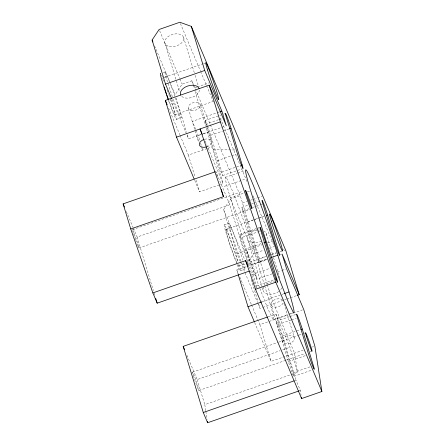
<?xml version="1.0" encoding="UTF-8"?>
<svg xmlns="http://www.w3.org/2000/svg" width="445" height="445" viewBox="0 0 445 445"><rect width="100%" height="100%" fill="white"/><g stroke="black" fill="none" stroke-linecap="round" stroke-linejoin="round"><path stroke-width="0.33" stroke-dasharray="2.23 1.67" d="M193.458 84.617L191.84 80.79L182.144 84.138L175.146 94.696L170.379 83.387M240.194 261.321L236.979 253.689L223.59 209.617L230.582 199.054L240.272 195.683L267.145 284.127M246.63 264.274L253.622 253.717L263.357 250.324M207.02 146.767L208.521 146.105A6.358 3.944 -16.9 0 0 211.481 141.037L200.322 104.308M163.193 72.546L164.923 71.945M164.55 77.219L203.148 63.78M203.804 63.552L205.762 62.873M164.583 77.48L167.465 76.473M196.684 87.198L194.065 88.11L193.508 86.28M197.335 86.97L209.122 82.865M174.93 114.766L212.871 101.555M176.554 119.343L181.171 117.736M219.224 112.018L192.318 121.385L195.811 129.662M205.089 120.512L220.809 115.044M223.429 114.131L224.736 113.675M207.587 126.113A9.784 0.495 70.8 0 1 210.702 135.274L221.86 172.009A9.784 0.495 70.8 0 1 221.732 173.745A9.784 0.495 70.8 0 1 217.138 160.795L205.979 124.066L218.417 119.733M219.073 119.505L221.693 118.593M171.926 99.368L188.535 138.768L200.689 134.54M203.148 133.684L207.453 132.187M200.723 134.702L196.785 136.075L199.199 141.81M203.343 133.789L221.059 127.62M221.716 127.392L224.998 126.252M210.702 135.274L222.489 131.175M223.145 130.947L229.042 128.894M180.086 135.369L188.391 155.066L206.997 148.591M207.609 148.374L211.92 146.878M217.138 160.795L236.128 154.181M221.86 172.009L240.2 165.623M222.75 175.558L241.741 168.95M225.27 177.388L237.057 173.283M237.708 173.055L244.911 170.546M194.726 180.359L199.549 191.801L219.808 184.742M220.464 184.519L223.079 183.607L206.258 128.238M224.258 186.411L244.561 179.341M132.438 229.676L242.864 191.233M259.429 287.242A56.254 2.848 70.8 0 1 241.524 234.543L230.365 197.814L244.116 193.024M247.387 191.89L250.007 190.977M133.339 228.124L137.105 237.057L229.837 204.772L247.314 262.294M242.503 203.031L247.086 201.435M250.363 200.294L252.326 199.61M252.983 199.382L256.91 198.014M257.566 197.786L262.149 196.189M241.718 207.403L248.266 205.123M251.542 203.982L253.505 203.298M254.162 203.07L261.365 200.567M242.603 210.958A9.784 0.495 70.8 0 1 242.736 209.217A9.784 0.495 70.8 0 1 247.331 222.166L258.489 258.901A9.784 0.495 70.8 0 1 258.356 260.637A9.784 0.495 70.8 0 1 253.761 247.687L242.603 210.958L249.15 208.677M252.426 207.537L259.63 205.028M260.286 204.8L262.25 204.116M138.94 247.993L250.012 209.322M224.113 224.909L228.724 223.301M225.737 229.487L254.518 219.468M255.174 219.24L259.101 217.872M259.752 217.644L263.679 216.281M247.331 222.166L253.222 220.119M253.878 219.891L257.805 218.523M258.462 218.295L263.701 216.47M226.655 229.442L231.267 227.834M239.683 234.376L259.329 227.534M241.524 234.543L259.201 228.391M252.387 276.751A9.784 0.495 70.8 0 1 251.731 274.66L240.573 237.93L259.563 231.317M256.954 287.581A9.784 0.495 70.8 0 0 256.459 285.868L245.295 249.139L263.635 242.759M253.761 247.687L262.277 244.722M267.517 242.898L272.752 241.073M236.979 253.689L255.897 247.109M269.197 248.293L274.387 246.486M258.489 258.901L265.693 256.392M271.589 254.34L276.173 252.743M238.731 266.121L266.21 256.559M271.444 254.735L276.673 252.916M279.944 251.775L282.564 250.863M264.514 285.239L257.538 262.283L266.705 259.09M272.156 273.842L257.06 279.098L251.152 265.081L246.669 250.318L252.576 264.336L267.011 259.307M280.133 254.74L281.446 254.284M260.381 261.866L248.549 265.971M259.374 262.45L267.234 259.713M240.356 270.699L244.972 269.097M251.731 274.66L270.065 268.274M277.402 272.012L281.34 270.643M281.997 270.415L285.935 269.047M256.459 285.868L274.137 279.716M259.908 288.499L267.946 309.019L273.019 319.477A56.254 2.848 70.8 0 0 268.697 299.012L283.76 293.767M261.716 301.944L271.522 298.528L294.557 353.185L297.527 372.359L292.304 374.178M257.877 303.262L260.019 308.352L261.983 307.667M262.633 307.439L286.163 299.246M286.819 299.018L297.277 295.38M268.079 316.818L275.917 314.092L289.906 347.272L297.527 372.359M273.792 319.438L288.199 314.426M288.855 314.198L292.782 312.829M276.312 321.268L289.411 316.707M290.062 316.478L295.958 314.426M277.196 324.822A9.784 0.495 70.8 0 1 277.33 323.081A9.784 0.495 70.8 0 1 281.924 336.031L293.083 372.76A9.784 0.495 70.8 0 1 292.955 374.501A9.784 0.495 70.8 0 1 288.36 361.551L277.196 324.822L290.952 320.033M291.603 319.805L296.186 318.208M281.924 336.031L300.258 329.65M192.507 372.176L278.103 342.377M278.754 342.149L298.356 335.324M299.007 335.096L301.621 334.184M304.235 333.277L305.543 332.821M186.95 355.31L197.168 379.563L280.111 350.688M282.725 349.776L289.906 347.272M254.685 322.608L271.027 361.379L303.073 350.221M312.24 347.028L313.547 346.572M199.004 390.493L285.907 360.239M286.558 360.011L304.853 353.642M310.082 351.823L312.04 351.138M288.36 361.551L306.038 355.394M293.083 372.76L310.109 366.836M205.724 410.679L204.795 404.644L291.647 374.406M293.973 376.314L311.65 370.157M294.701 380.659L296.003 380.202L300.33 390.465L301.059 395.193M299.023 390.921L300.33 390.465M251.564 304.947L259.869 324.65L288.015 314.899M290.63 313.992L292.593 313.313M293.249 313.085L302.411 309.915M238.025 273.925L236.829 269.987L247.898 266.199M204.427 139.357L205.551 139.062A6.358 3.944 -16.9 0 1 211.481 141.037M213.099 149.681L235.633 149.959M283.298 249.701L285.846 250.618M180.403 23.529L200.389 70.939M200.662 71.584L206.33 85.034M206.602 85.679L213.622 102.333M220.375 118.353L247.648 183.062M253.049 195.872L273.575 244.566M193.725 85.256L240.272 195.683M159.638 30.75L179.736 78.42M180.003 79.054L182.144 84.138M230.582 199.054L253.622 253.717M205.184 141.16L223.079 183.607M229.837 204.772L215.853 171.592L217.655 177.533M196.078 130.302L198.225 135.397L199.777 140.509M201.885 148.179L202.692 150.087L201.719 146.894M154.532 45.791L170.112 82.759M223.59 209.617L244.744 259.797M240.461 261.955L257.611 302.628M168.566 108.035L179.813 134.729M236.829 269.987L238.437 273.803M239.777 276.979L251.297 304.308M126.341 211.531L133.066 227.49M266.171 233.275L273.38 257.01M273.58 257.666L279.994 278.765M283.954 303.49L294.295 337.532A6.358 3.944 -16.9 0 1 291.336 342.6L289.834 343.262A6.358 3.944 -16.9 0 1 282.302 341.71L271.161 305.048M267.345 284.783L271.522 298.528M275.917 314.092L296.003 380.202M264.714 285.896L268.697 299.012M257.049 230.243A9.784 6.063 -16.9 0 0 247.715 239.699L262.138 287.164M262.339 287.826L263.34 291.119M252.576 264.336L257.06 279.098M183.462 37.069L194.281 72.668M195.082 75.305L198.286 85.852M195.06 91.397L205.457 125.607M191.84 80.79L193.325 85.668M251.225 279.404L258.022 301.771M258.823 304.402L260.019 308.352M259.869 324.65L271.027 361.379M200.556 143.062L201.524 146.255M188.33 108.48L198.492 141.933M165.012 43.493L179.63 91.62M176.148 97.983L186.538 132.193M187.339 134.824L188.535 138.768M188.391 155.066L195.166 177.371M195.961 179.991L199.549 191.801M197.168 379.563L204.795 404.644M137.105 237.057L153.375 290.613M154.176 293.255L154.782 295.241M205.829 411.352L207.075 419.396M238.559 264.864A19.569 0.99 70.8 0 1 237.769 264.897M236.701 262.5A19.569 0.99 70.8 0 1 227.139 235.355A19.569 0.99 70.8 0 1 228.658 235.283A19.569 0.99 70.8 0 1 237.953 262.439M170.496 99.402A19.569 0.99 70.8 0 1 174.868 114.927A19.569 0.99 70.8 0 1 168.672 100.097M162.392 78.392A19.569 0.99 70.8 0 1 162.898 79.355M163.131 79.844A19.569 0.99 70.8 0 1 163.671 81.057M167.136 89.884A19.569 0.99 70.8 0 1 168.616 93.984M168.827 94.579A19.569 0.99 70.8 0 1 169.673 97.004M170.758 99.402A24.458 1.24 70.8 0 1 176.476 119.544A24.458 1.24 70.8 0 1 168.438 100.181M161.513 75.077A24.458 1.24 70.8 0 1 162.553 77.374M175.374 97.794A24.458 1.24 70.8 0 1 181.071 117.942A24.458 1.24 70.8 0 1 172.816 97.917M172.393 96.721A24.458 1.24 70.8 0 1 167.715 82.687M167.515 82.052A24.458 1.24 70.8 0 1 170.04 82.942M170.263 83.532A24.458 1.24 70.8 0 1 175.169 97.199M238.909 264.402A24.458 1.24 70.8 0 1 237.118 264.486M236.874 263.874A24.458 1.24 70.8 0 1 225.799 232.029A24.458 1.24 70.8 0 1 226.956 230.165A24.458 1.24 70.8 0 1 238.142 261.821M243.521 262.795A24.458 1.24 70.8 0 1 237.93 252.927A24.458 1.24 70.8 0 1 229.186 223.462A24.458 1.24 70.8 0 1 242.759 260.214M283.12 302.973A6.358 3.944 -16.9 0 1 274.003 307.017A6.358 3.944 -16.9 0 1 272.829 300.848A6.358 3.944 -16.9 0 1 282.558 300.002M294.295 337.532A6.358 3.944 -16.9 0 0 288.366 335.558L286.764 335.975A6.358 3.944 -16.9 0 0 282.302 341.71M230.365 197.814A56.254 2.848 70.8 0 1 231.116 187.807A56.254 2.848 70.8 0 1 257.538 262.283M205.979 124.066A9.784 0.495 70.8 0 1 207.387 125.562M240.573 237.93A9.784 0.495 70.8 0 1 240.701 236.189A9.784 0.495 70.8 0 1 245.295 249.139M256.326 287.609A9.784 0.495 70.8 0 1 254.212 282.091M254 281.496A9.784 0.495 70.8 0 1 252.571 277.313M281.741 287.932A9.784 6.063 -16.9 0 1 280.762 289.6M278.77 291.514A9.784 6.063 -16.9 0 1 266.766 293.9A9.784 6.063 -16.9 0 1 263.98 286.764M266.366 284.305A9.784 6.063 -16.9 0 1 274.532 281.463M199.388 90.051A9.784 6.063 -16.9 0 1 192.223 97.31A9.784 6.063 -16.9 0 1 181.56 96.259M263.752 230.905A9.784 6.063 -16.9 0 1 266.116 236.506M261.615 241.073A9.784 6.063 -16.9 0 1 247.715 239.699M257.672 230.148A9.784 6.063 -16.9 0 1 259.513 230.026M133.328 233.225A9.784 0.495 70.8 0 1 133.456 231.489A9.784 0.495 70.8 0 1 138.05 244.439A9.784 0.495 70.8 0 1 137.922 246.18M137.705 245.662A9.784 0.495 70.8 0 1 135.808 240.656M135.597 240.061A9.784 0.495 70.8 0 1 133.478 233.714M191.172 110.449A6.358 3.944 -16.9 0 0 200.517 105.32A6.358 3.944 -16.9 0 0 191.289 103.412A6.358 3.944 -16.9 0 0 191.172 110.449M169.384 46.514A9.784 6.063 -16.9 0 0 183.763 38.626A9.784 6.063 -16.9 0 0 169.567 35.695A9.784 6.063 -16.9 0 0 169.384 46.514M193.391 375.725A9.784 0.495 70.8 0 0 198.87 390.499A9.784 0.495 70.8 0 0 195.005 377.772A9.784 0.495 70.8 0 0 193.391 375.725"/><path stroke-width="0.67" d="M171.659 98.729L165.501 84.111L152.107 40.039L159.104 29.476L179.863 22.25L191.322 26.383L285.846 250.618L299.235 294.696L297.277 295.38M165.501 84.111L204.717 70.46L221.849 111.1L226.31 125.796L209.178 85.151L165.351 100.409L176.509 137.143L194.187 179.085M219.88 111.79L221.849 111.1M176.509 137.143L220.336 121.88L209.178 85.151M229.692 128.666L231.005 128.21A9.784 0.495 70.8 0 0 226.41 115.255A9.784 0.495 70.8 0 0 226.277 116.996L237.435 153.725A9.784 0.495 70.8 0 0 242.03 166.68A9.784 0.495 70.8 0 0 242.163 164.939L231.005 128.21M249.272 271.116L157.191 303.173L152.863 292.916L130.735 228.958L123.115 203.877L215.196 171.815M240.851 165.395L242.163 164.939M130.735 228.958L223.473 196.673L221.265 189.414M266.321 215.558L267.629 215.102A9.784 0.495 70.8 0 0 263.034 202.147A9.784 0.495 70.8 0 0 262.906 203.888L274.064 240.617A9.784 0.495 70.8 0 0 278.659 253.572A9.784 0.495 70.8 0 0 278.793 251.831L267.629 215.102M264.286 242.531L265.598 242.074A9.784 0.495 70.8 0 0 261.004 229.119A9.784 0.495 70.8 0 0 260.87 230.86L272.029 267.59A9.784 0.495 70.8 0 0 276.629 280.545A9.784 0.495 70.8 0 0 276.757 278.804L265.598 242.074M152.863 292.916L245.601 260.625L248.143 266.666M271.289 257.494L277.836 255.213A56.254 2.848 70.8 0 0 251.419 180.742A56.254 2.848 70.8 0 0 250.663 190.749L261.821 227.478A56.254 2.848 70.8 0 0 279.733 280.172L288.243 301.949L293.316 312.407A56.254 2.848 70.8 0 0 289 291.942L277.836 255.213M275.449 279.26L276.757 278.804M255.508 289.256L275.805 282.186L321.885 391.5L301.582 398.57L255.508 289.256L245.601 260.625M284.416 293.539L289 291.942M238.225 274.582L247.987 306.722L261.716 301.944M299.023 390.921L207.593 422.75L203.27 412.487L183.184 346.377L267.428 317.046M300.915 329.422L302.227 328.966A9.784 0.495 70.8 0 0 297.627 316.011A9.784 0.495 70.8 0 0 297.499 317.752L308.658 354.481A9.784 0.495 70.8 0 0 313.252 367.436A9.784 0.495 70.8 0 0 313.386 365.695L302.227 328.966M203.27 412.487L294.045 380.887M299.235 294.696L282.102 254.051L286.591 268.813L303.724 309.459L314.86 346.115L321.885 391.5M202.358 134.457L200.039 128.95L223.473 196.673M152.107 40.039L152.913 41.952M165.351 100.409L167.225 104.859M247.987 306.722L254.418 321.974M123.115 203.877L124.461 207.064M183.184 346.377L184.53 349.564M220.336 121.88L275.805 282.186M191.322 26.383L204.717 70.46M155.783 298.545L157.191 303.173M301.376 397.218L301.582 398.57M207.387 421.409L207.593 422.75M168.249 98.907A19.569 0.99 70.8 0 1 166.981 95.28M166.575 94.084A19.569 0.99 70.8 0 1 165.023 89.417M164.822 88.789A19.569 0.99 70.8 0 1 164.238 86.947M168.199 99.524A24.458 1.24 70.8 0 1 160.645 73.536M206.491 146.933A6.358 3.944 -16.9 0 1 199.427 145.053A6.358 3.944 -16.9 0 1 203.949 139.48M180.631 94.913A9.784 6.063 -16.9 0 1 187.495 86.096A9.784 6.063 -16.9 0 1 199.087 88.488M271.339 221.337A19.569 0.99 70.8 0 0 282.291 250.874A19.569 0.99 70.8 0 0 274.559 225.431A19.569 0.99 70.8 0 0 271.339 221.337M207.537 69.976A19.569 0.99 70.8 0 0 218.489 99.519A19.569 0.99 70.8 0 0 210.758 74.07A19.569 0.99 70.8 0 0 207.537 69.976M306.427 336.376A9.784 0.495 70.8 0 0 311.906 351.144A9.784 0.495 70.8 0 0 308.04 338.423A9.784 0.495 70.8 0 0 306.427 336.376M246.363 193.875A9.784 0.495 70.8 0 0 251.837 208.644A9.784 0.495 70.8 0 0 247.971 195.922A9.784 0.495 70.8 0 0 246.363 193.875"/></g></svg>
